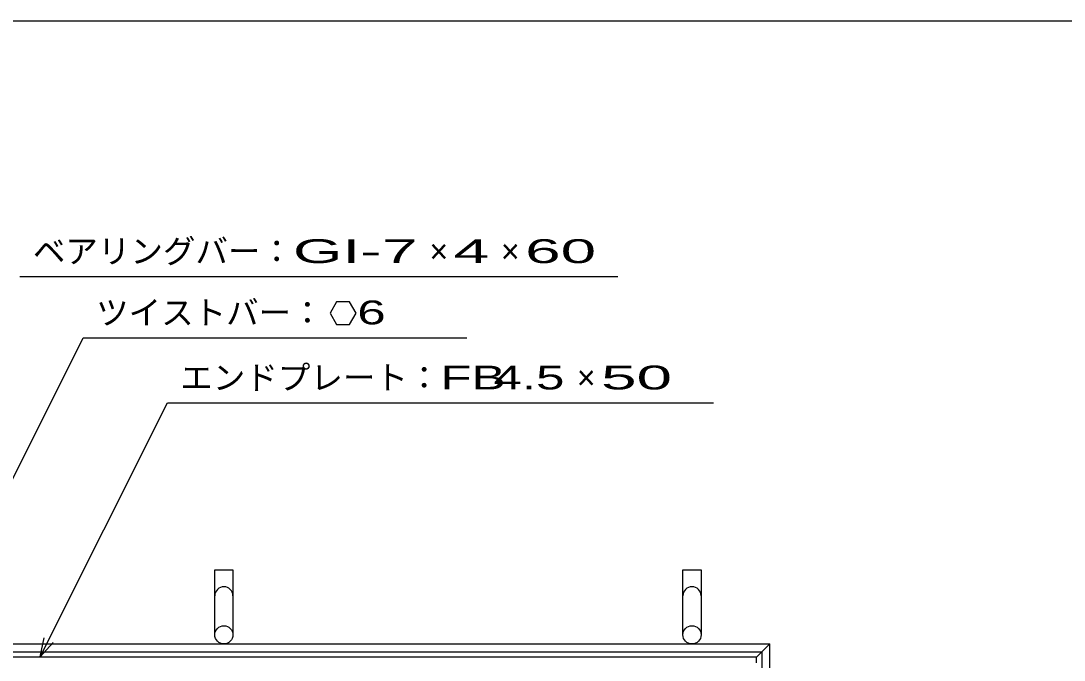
# Model space of a CAD drawing. Units: millimetres, scale not verified. Extents: x -1820 to 1731, y -1282 to 1054.
# Drawn here: x -1078 to -275, y 562 to 1054 of the extents above; entities that cross this region are included whole.
import ezdxf
from ezdxf.enums import TextEntityAlignment as Align

# ---------------------------------------------------------------- set-up
doc = ezdxf.new("R2010")
doc.units = ezdxf.units.MM
doc.header["$LTSCALE"] = 10
for name, color, linetype, lineweight in [('0_2', 150, 'Continuous', 25), ('16', 3, 'Continuous', 25), ('19', 6, 'Continuous', 25), ('22', 4, 'Continuous', 25)]:
    doc.layers.add(name, color=color, linetype=linetype, lineweight=lineweight)
doc.styles.add('ベクトル', font='')
doc.styles.get('ベクトル').set_extended_font_data('ベクトル')

msp = doc.modelspace()

# ---------------------------------------------------------------- linework, layer by layer
at = {"layer": '0_2'}
msp.add_line((-1729, 1053.5), (1731, 1053.5), dxfattribs=at)
at = {"layer": '16'}
for p, q in [((-1331, 564), (-512, 564)), ((-512, 564), (-512, 559.5))]:
    msp.add_line(p, q, dxfattribs=at)
at = {"layer": '19'}
for p, q in [((-928.5, 581), (-928.5, 631)), ((-928.5, 631), (-914.5, 631)), ((-914.5, 631), (-914.5, 581)), ((-568.5, 581), (-568.5, 631)), ((-568.5, 631), (-554.5, 631)), ((-554.5, 631), (-554.5, 581)), ((-1341.5, 574), (-501.5, 574)), ((-512, 563.5), (-501.5, 574)), ((-501.5, -266), (-501.5, 574)), ((-1335.5, 568), (-507.5, 568)), ((-507.5, -260), (-507.5, 568))]:
    msp.add_line(p, q, dxfattribs=at)
for centre in [(-921.5, 581), (-561.5, 581)]:
    msp.add_circle(centre, 7, dxfattribs=at)
for centre in [(-921.5, 611), (-561.5, 611)]:
    msp.add_arc(centre, 7, 0, 180, dxfattribs=at)
at = {"layer": '22'}
for p, q in [((-1078.4, 856.75), (-618.4, 856.75)), ((-834.77, 837.27), (-839.77, 828.6)), ((-824.77, 837.27), (-834.77, 837.27)), ((-819.78, 828.5), (-824.77, 837.27)), ((-839.77, 828.6), (-834.77, 819.94)), ((-824.77, 819.94), (-819.77, 828.6)), ((-834.77, 819.94), (-824.77, 819.94)), ((-1168.65, 531.75), (-1029.78, 809.5)), ((-1029.78, 809.5), (-734.78, 809.5)), ((-1062.75, 564), (-965, 759.5)), ((-965, 759.5), (-545, 759.5)), ((-1062.75, 564), (-1059.75, 578.6)), ((-1062.75, 564), (-1052.75, 575))]:
    msp.add_line(p, q, dxfattribs=at)

# ---------------------------------------------------------------- texts
at = {"layer": '22', "color": 2, "style": 'ベクトル'}
for s, p in [('ベアリングバー：', (-1068.4, 876.25)), ('×', (-763.4, 876.25)), ('×', (-708.4, 876.25)), ('ツイストバー：', (-1019.78, 829)), ('エンドプレート：', (-955, 779)), ('×', (-650, 779))]:
    msp.add_text(s, height=18.33, dxfattribs=at).set_placement(p, align=Align.MIDDLE_LEFT)
for s, width, p in [('GI-', 2, (-868.4, 876.25)), (' 7 ', 2, (-813.4, 876.25)), (' 4 ', 2, (-758.4, 876.25)), (' 60 ', 2, (-703.4, 876.25)), (' 6', 1.6, (-829.77, 829.1)), ('FB', 1.6, (-755, 779)), (' 4.5 ', 1.6, (-725, 779)), (' 50 ', 2, (-645, 779))]:
    msp.add_text(s, height=18.33, dxfattribs=dict(at, width=width)).set_placement(p, align=Align.MIDDLE_LEFT)

doc.saveas('drawing.dxf')
